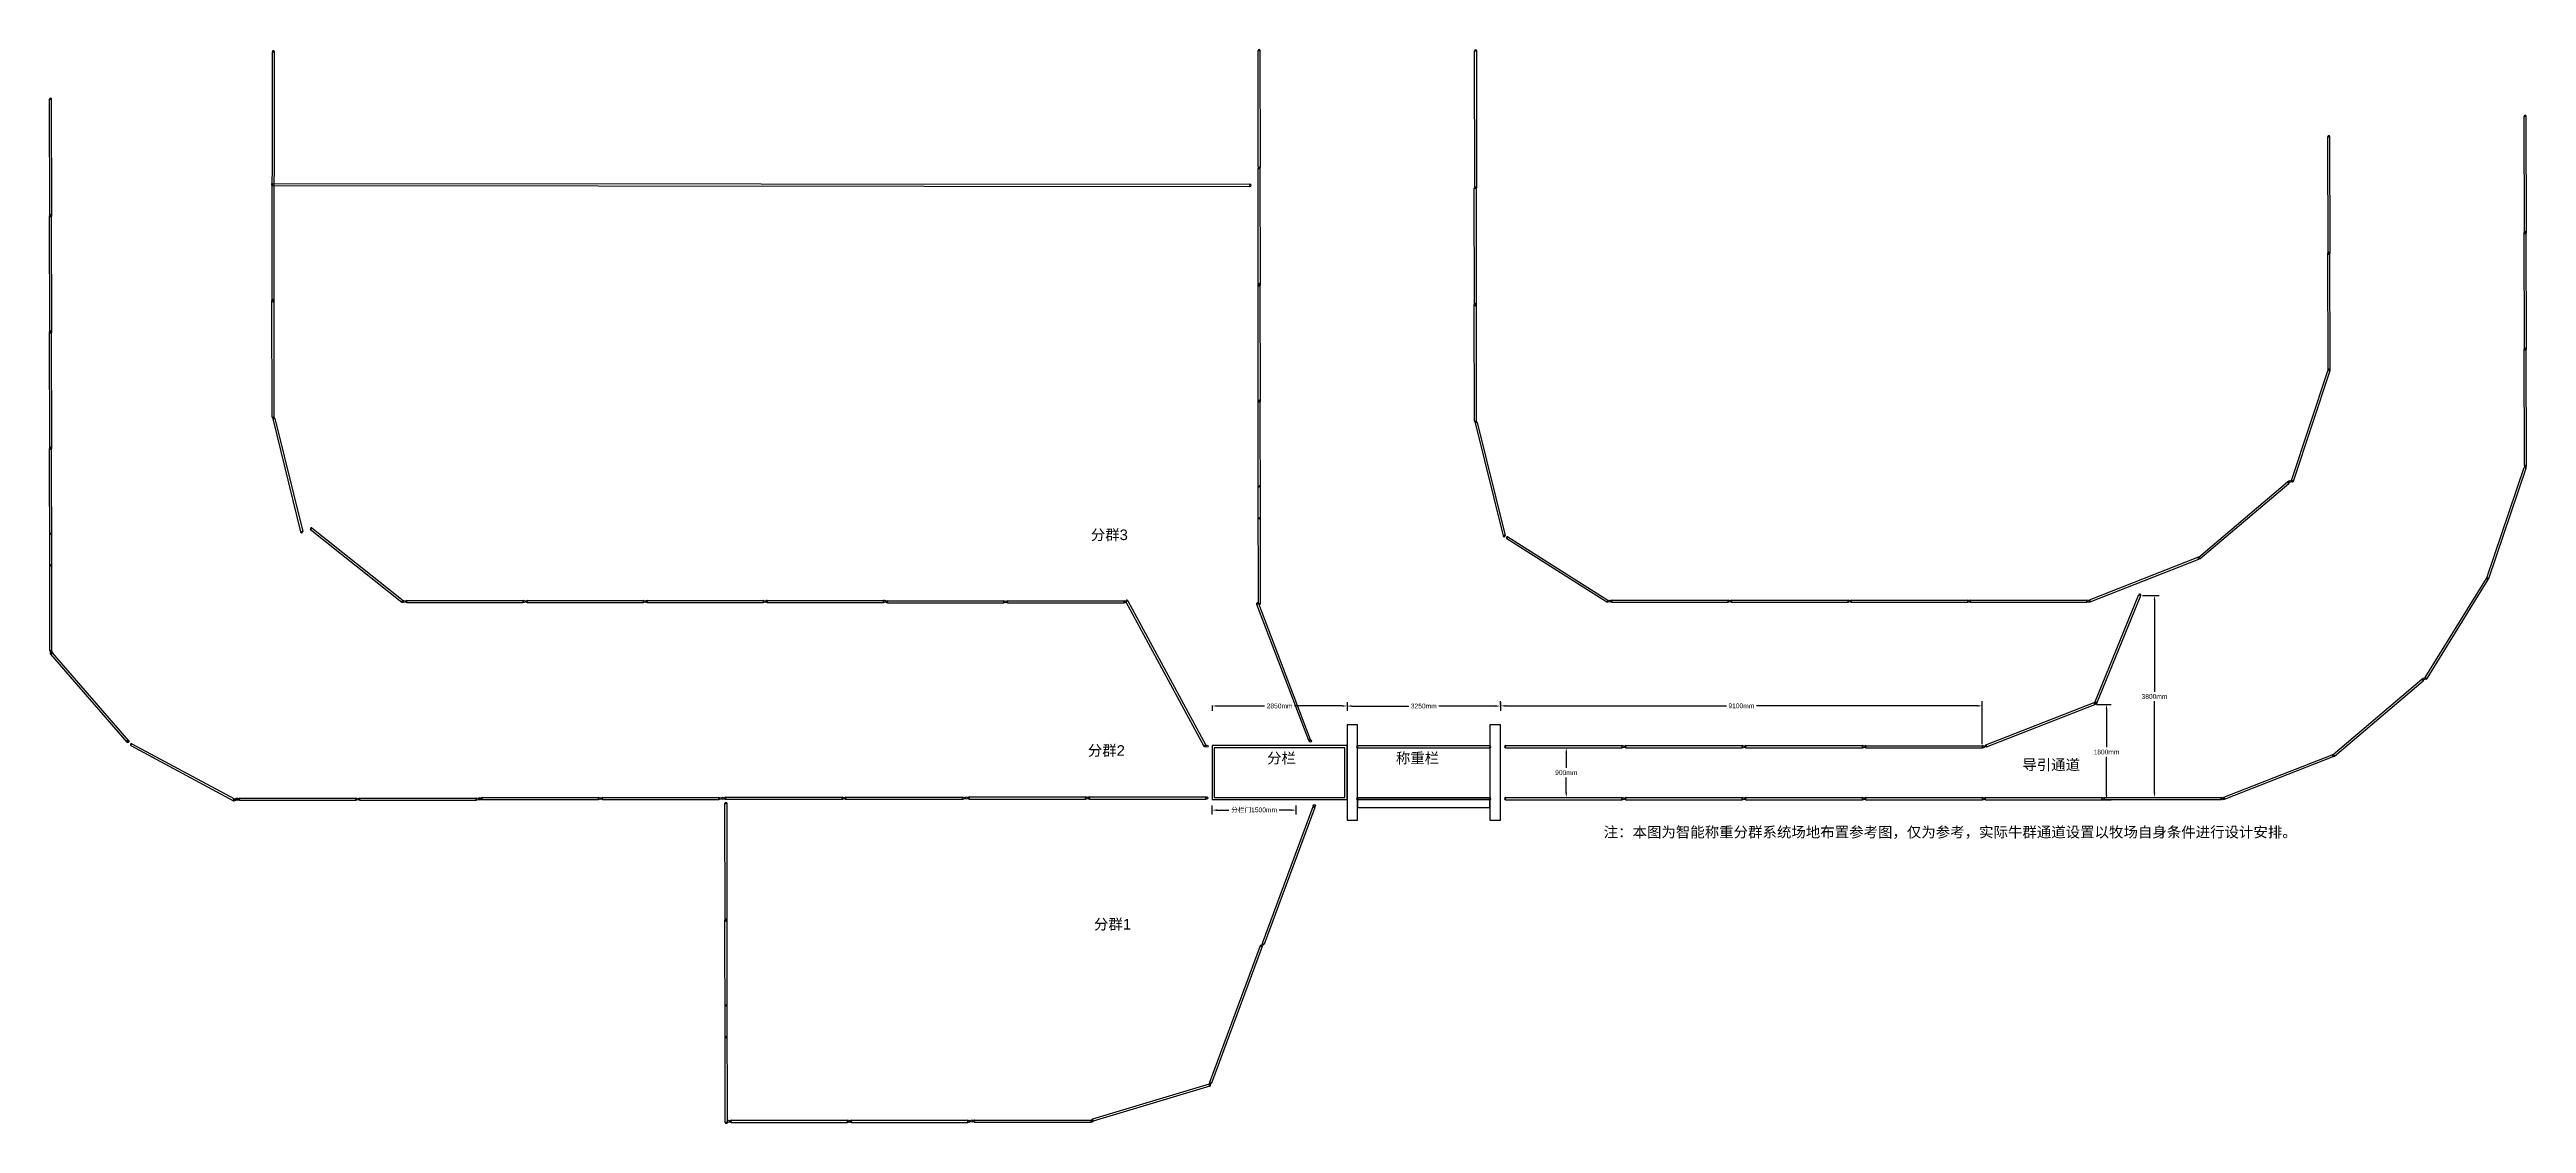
# Model space of a CAD drawing. Header units: inches. Extents: x -22005 to 24793, y -6153 to 14123.
import ezdxf

# ---------------------------------------------------------------- set-up
doc = ezdxf.new("R2010")
doc.units = ezdxf.units.IN
doc.header["$MEASUREMENT"] = 0
doc.styles.get("Standard").update_dxf_attribs({"font": 'arial.ttf'})
doc.dimstyles.get("Standard").update_dxf_attribs({"dimscale": 500, "dimtxt": 0.18, "dimasz": 0.18, "dimexe": 0.18, "dimexo": 0.0625, "dimgap": 0.09, "dimtad": 0, "dimtih": 1, "dimtoh": 1, "dimdec": 4, "dimzin": 0, "dimdsep": 46, "dimtxsty": 'Standard', "dimcen": 0.09, "dimclrd": 2, "dimadec": 0, "dimazin": 0, "dimtfac": 1, "dimtdec": 4, "dimtofl": 0, "dimtmove": 0, "dimatfit": 3, "dimfxl": 1, "dimtolj": 1, "dimtzin": 0, "dimarcsym": 0})

# ---------------------------------------------------------------- blocks, each defined once
blk = doc.blocks.new('*D4')
at = {"color": 0, "lineweight": -2, "transparency": 16777216}
for p, q in [((2509, 1801), (2509, 1637)), ((5408, 1801), (5408, 1637))]:
    blk.add_line(p, q, dxfattribs=at)
at = {"color": 2, "lineweight": -2, "transparency": 16777216}
for p, q in [((2599, 1727), (3676, 1727)), ((5318, 1727), (4241, 1727))]:
    blk.add_line(p, q, dxfattribs=at)
at = {"color": 2, "transparency": 16777216}
for points in [[(2599, 1742), (2599, 1712), (2509, 1727)], [(5318, 1742), (5318, 1712), (5408, 1727)]]:
    blk.add_solid(points, dxfattribs=at)
at = {"layer": 'Defpoints', "color": 0, "transparency": 16777216}
for p in [(2509, 1832), (5408, 1832), (5408, 1727)]:
    blk.add_point(p, dxfattribs=at)
at = {"color": 0, "transparency": 16777216, "insert": (3958, 1727), "char_height": 90, "attachment_point": 5}
blk.add_mtext('\\A1;3250mm', dxfattribs=at)
blk = doc.blocks.new('*D5')
at = {"color": 0, "lineweight": -2, "transparency": 16777216}
for p, q in [((-40, 1735), (-40, 1639)), ((2509, 1735), (2509, 1639))]:
    blk.add_line(p, q, dxfattribs=at)
at = {"color": 2, "lineweight": -2, "transparency": 16777216}
for p, q in [((50, 1729), (951, 1729)), ((2419, 1729), (1518, 1729))]:
    blk.add_line(p, q, dxfattribs=at)
at = {"color": 2, "transparency": 16777216}
for points in [[(50, 1744), (50, 1714), (-40, 1729)], [(2419, 1744), (2419, 1714), (2509, 1729)]]:
    blk.add_solid(points, dxfattribs=at)
at = {"layer": 'Defpoints', "color": 0, "transparency": 16777216}
for p in [(-40, 1766), (2509, 1766), (2509, 1729)]:
    blk.add_point(p, dxfattribs=at)
at = {"color": 0, "transparency": 16777216, "insert": (1235, 1729), "char_height": 90, "attachment_point": 5}
blk.add_mtext('\\A1;2850mm', dxfattribs=at)
blk = doc.blocks.new('*D6')
at = {"color": 0, "lineweight": -2, "transparency": 16777216}
for p, q in [((-40, -318), (-40, -148)), ((1546, -318), (1546, -148))]:
    blk.add_line(p, q, dxfattribs=at)
at = {"color": 2, "lineweight": -2, "transparency": 16777216}
for p, q in [((50, -238), (278, -238)), ((1456, -238), (1228, -238))]:
    blk.add_line(p, q, dxfattribs=at)
at = {"color": 2, "transparency": 16777216}
for points in [[(50, -223), (50, -253), (-40, -238)], [(1456, -223), (1456, -253), (1546, -238)]]:
    blk.add_solid(points, dxfattribs=at)
at = {"layer": 'Defpoints', "color": 0, "transparency": 16777216}
for p in [(-40, -349), (1546, -238), (1546, -349)]:
    blk.add_point(p, dxfattribs=at)
at = {"color": 0, "transparency": 16777216, "insert": (753, -238), "char_height": 90, "attachment_point": 5}
blk.add_mtext('\\A1;{\\fSimSun|b0|i0|c134|p2;分栏门}1500mm', dxfattribs=at)
blk = doc.blocks.new('*D7')
at = {"color": 0, "lineweight": -2, "transparency": 16777216}
for p, q in [((5535, 940), (6741, 940)), ((5535, 0), (6741, 0))]:
    blk.add_line(p, q, dxfattribs=at)
at = {"color": 2, "lineweight": -2, "transparency": 16777216}
for p, q in [((6651, 850), (6651, 561)), ((6651, 90), (6651, 379))]:
    blk.add_line(p, q, dxfattribs=at)
at = {"color": 2, "transparency": 16777216}
for points in [[(6636, 850), (6666, 850), (6651, 940)], [(6636, 90), (6666, 90), (6651, 0)]]:
    blk.add_solid(points, dxfattribs=at)
at = {"layer": 'Defpoints', "color": 0, "transparency": 16777216}
for p in [(5504, 940), (5504, 0), (6651, 0)]:
    blk.add_point(p, dxfattribs=at)
at = {"color": 0, "transparency": 16777216, "insert": (6651, 470), "char_height": 90, "attachment_point": 5}
blk.add_mtext('\\A1;900mm', dxfattribs=at)
blk = doc.blocks.new('*D8')
at = {"color": 0, "lineweight": -2, "transparency": 16777216}
for p, q in [((16672, 1759), (16948, 1759)), ((16672, -41), (16948, -41))]:
    blk.add_line(p, q, dxfattribs=at)
at = {"color": 2, "lineweight": -2, "transparency": 16777216}
for p, q in [((16858, 1669), (16858, 950)), ((16858, 49), (16858, 768))]:
    blk.add_line(p, q, dxfattribs=at)
at = {"color": 2, "transparency": 16777216}
for points in [[(16843, 1669), (16873, 1669), (16858, 1759)], [(16843, 49), (16873, 49), (16858, -41)]]:
    blk.add_solid(points, dxfattribs=at)
at = {"layer": 'Defpoints', "color": 0, "transparency": 16777216}
for p in [(16640, 1759), (16640, -41), (16858, -41)]:
    blk.add_point(p, dxfattribs=at)
at = {"color": 0, "transparency": 16777216, "insert": (16858, 859), "char_height": 90, "attachment_point": 5}
blk.add_mtext('\\A1;1800mm', dxfattribs=at)
blk = doc.blocks.new('*D9')
at = {"color": 0, "lineweight": -2, "transparency": 16777216}
for p, q in [((17538, 3817), (17855, 3817)), ((17538, 0), (17855, 0))]:
    blk.add_line(p, q, dxfattribs=at)
at = {"color": 2, "lineweight": -2, "transparency": 16777216}
for p, q in [((17765, 3727), (17765, 1999)), ((17765, 90), (17765, 1818))]:
    blk.add_line(p, q, dxfattribs=at)
at = {"color": 2, "transparency": 16777216}
for points in [[(17750, 3727), (17780, 3727), (17765, 3817)], [(17750, 90), (17780, 90), (17765, 0)]]:
    blk.add_solid(points, dxfattribs=at)
at = {"layer": 'Defpoints', "color": 0, "transparency": 16777216}
for p in [(17507, 3817), (17507, 0), (17765, 0)]:
    blk.add_point(p, dxfattribs=at)
at = {"color": 0, "transparency": 16777216, "insert": (17765, 1908), "char_height": 90, "attachment_point": 5}
blk.add_mtext('\\A1;3800mm', dxfattribs=at)
blk = doc.blocks.new('*D10')
at = {"color": 0, "lineweight": -2, "transparency": 16777216}
for p, q in [((5408, 1759), (5408, 1821)), ((14512, 1010), (14512, 1821))]:
    blk.add_line(p, q, dxfattribs=at)
at = {"color": 2, "lineweight": -2, "transparency": 16777216}
for p, q in [((5498, 1731), (9677, 1731)), ((14422, 1731), (10243, 1731))]:
    blk.add_line(p, q, dxfattribs=at)
at = {"color": 2, "transparency": 16777216}
for points in [[(5498, 1746), (5498, 1716), (5408, 1731)], [(14422, 1746), (14422, 1716), (14512, 1731)]]:
    blk.add_solid(points, dxfattribs=at)
at = {"layer": 'Defpoints', "color": 0, "transparency": 16777216}
for p in [(5408, 1727), (14512, 1731), (14512, 979)]:
    blk.add_point(p, dxfattribs=at)
at = {"color": 0, "transparency": 16777216, "insert": (9960, 1731), "char_height": 90, "attachment_point": 5}
blk.add_mtext('\\A1;9100mm', dxfattribs=at)

msp = doc.modelspace()

# ---------------------------------------------------------------- linework, layer by layer
for p, q in [((-17800.57049, 9377.63172), (-17795.96719, 14082.15144)), ((-17795.96719, 14082.15144), (-17775.9672, 14082.13187)), ((-17755.96721, 14082.1123), (-17775.9672, 14082.13187)), ((-17760.5705, 9377.59258), (-17755.96721, 14082.1123)), ((829.113, 14102.83096), (849.11298, 14102.86127)), ((832.44767, 11902.83348), (829.113, 14102.83096)), ((869.11296, 14102.89159), (849.11298, 14102.86127)), ((872.44762, 11902.89412), (869.11296, 14102.89159)), ((4919.10319, 14097.43218), (4939.10317, 14097.46249)), ((4923.0062, 11522.47881), (4919.10319, 14097.43218)), ((4959.10315, 14097.49281), (4939.10317, 14097.46249)), ((4963.00616, 11522.53944), (4959.10315, 14097.49281)), ((-22005.37219, 13186.55368), (-21985.37222, 13186.58399)), ((-22002.03753, 10986.5562), (-22005.37219, 13186.55368)), ((-21965.37224, 13186.61431), (-21985.37222, 13186.58399)), ((-21962.03757, 10986.61684), (-21965.37224, 13186.61431)), ((24749.25454, 12866.3892), (24769.25451, 12866.41951)), ((24752.5892, 10666.39172), (24749.25454, 12866.3892)), ((24789.25449, 12866.44983), (24769.25451, 12866.41951)), ((24792.58916, 10666.45235), (24789.25449, 12866.44983)), ((21039.86578, 12476.995), (21059.86576, 12477.02532)), ((21043.20045, 10276.99753), (21039.86578, 12476.995)), ((21079.86573, 12477.05563), (21059.86576, 12477.02532)), ((21083.2004, 10277.05816), (21079.86573, 12477.05563)), ((829.11302, 11877.44561), (849.11299, 11877.47593)), ((832.44768, 9677.44814), (829.11302, 11877.44561)), ((832.44767, 11902.83348), (852.44765, 11902.8638)), ((869.11297, 11877.50625), (849.11299, 11877.47593)), ((872.44762, 11902.89412), (852.44765, 11902.8638)), ((872.44764, 9677.50877), (869.11297, 11877.50625)), ((-17794.6901, 11557.10078), (-17794.67033, 11577.10077)), ((-17794.6901, 11557.10078), (675.36288, 11538.84607)), ((-17794.65056, 11597.10076), (-17794.67033, 11577.10077)), ((-17794.65056, 11597.10076), (675.40241, 11578.84605)), ((675.36288, 11538.84607), (675.38264, 11558.84606)), ((675.40241, 11578.84605), (675.38264, 11558.84606)), ((4913.75161, 11503.00724), (4933.75159, 11503.03755)), ((4917.08628, 9303.00977), (4913.75161, 11503.00724)), ((4923.0062, 11522.47881), (4943.00618, 11522.50912)), ((4953.75157, 11503.06787), (4933.75159, 11503.03755)), ((4963.00616, 11522.53944), (4943.00618, 11522.50912)), ((4957.08623, 9303.0704), (4953.75157, 11503.06787)), ((-22005.37219, 10986.55625), (-21985.37222, 10986.58656)), ((-22002.03753, 8786.55877), (-22005.37219, 10986.55625)), ((-22002.03753, 10986.5562), (-21982.03755, 10986.58652)), ((-21965.37224, 10986.61688), (-21985.37222, 10986.58656)), ((-21962.03757, 10986.61684), (-21982.03755, 10986.58652)), ((-21962.03757, 8786.6194), (-21965.37224, 10986.61688)), ((24749.25454, 10666.39176), (24769.25451, 10666.42208)), ((24752.5892, 8466.39429), (24749.25454, 10666.39176)), ((24752.5892, 10666.39172), (24772.58918, 10666.42204)), ((24789.25449, 10666.45239), (24769.25451, 10666.42208)), ((24792.58916, 10666.45235), (24772.58918, 10666.42204)), ((24792.58916, 8466.45492), (24789.25449, 10666.45239)), ((21039.86578, 10276.99757), (21059.86576, 10277.02789)), ((21043.20045, 8077.0001), (21039.86578, 10276.99757)), ((21043.20045, 10276.99753), (21063.20042, 10277.02785)), ((21079.86573, 10277.0582), (21059.86576, 10277.02789)), ((21083.2004, 10277.05816), (21063.20042, 10277.02785)), ((21083.2004, 8077.06073), (21079.86573, 10277.0582)), ((-17803.90514, 9383.71403), (-17783.90516, 9383.74435)), ((-17800.57047, 7183.71656), (-17803.90514, 9383.71403)), ((-17800.57049, 9377.63172), (-17780.57049, 9377.61215)), ((-17763.90518, 9383.77466), (-17783.90516, 9383.74435)), ((-17760.5705, 9377.59258), (-17780.57049, 9377.61215)), ((-17760.57052, 7183.77719), (-17763.90518, 9383.77466)), ((829.11303, 9683.53046), (849.11301, 9683.56077)), ((832.4477, 7483.53298), (829.11303, 9683.53046)), ((832.44768, 9677.44814), (852.44766, 9677.47846)), ((869.11299, 9683.59109), (849.11301, 9683.56077)), ((872.44764, 9677.50877), (852.44766, 9677.47846)), ((872.44765, 7483.59361), (869.11299, 9683.59109)), ((4913.75163, 9309.09208), (4933.7516, 9309.1224)), ((4917.08629, 7109.09461), (4913.75163, 9309.09208)), ((4917.08628, 9303.00977), (4937.08626, 9303.04008)), ((4953.75158, 9309.15271), (4933.7516, 9309.1224)), ((4957.08623, 9303.0704), (4937.08626, 9303.04008)), ((4957.08625, 7109.15524), (4953.75158, 9309.15271)), ((-22005.37218, 8792.64109), (-21985.3722, 8792.6714)), ((-22002.03751, 6592.64361), (-22005.37218, 8792.64109)), ((-22002.03753, 8786.55877), (-21982.03755, 8786.58909)), ((-21965.37222, 8792.70172), (-21985.3722, 8792.6714)), ((-21962.03757, 8786.6194), (-21982.03755, 8786.58909)), ((-21962.03756, 6592.70424), (-21965.37222, 8792.70172)), ((24749.25454, 8466.39422), (24769.25452, 8466.42454)), ((24752.58921, 6266.39675), (24749.25454, 8466.39422)), ((24752.5892, 8466.39429), (24772.58918, 8466.42461)), ((24789.2545, 8466.45485), (24769.25452, 8466.42454)), ((24792.58916, 8466.45492), (24772.58918, 8466.42461)), ((24792.58917, 6266.45738), (24789.2545, 8466.45485)), ((20352.07077, 5989.11441), (21045.23776, 8077.06066)), ((20390.03343, 5976.51138), (21083.20042, 8064.45762)), ((21043.20045, 8077.0001), (21063.20042, 8077.03042)), ((21045.23776, 8077.06066), (21064.21909, 8070.75914)), ((21083.2004, 8077.06073), (21063.20042, 8077.03042)), ((21083.20042, 8064.45762), (21064.21909, 8070.75914)), ((-17800.57047, 7183.71656), (-17780.57049, 7183.74688)), ((-17786.65514, 7148.07167), (-17767.23486, 7152.85212)), ((-17786.65514, 7148.07167), (-17261.55093, 5014.86716)), ((-17760.57052, 7183.77719), (-17780.57049, 7183.74688)), ((-17747.81458, 7157.63257), (-17767.23486, 7152.85212)), ((-17747.81458, 7157.63257), (-17222.71037, 5024.42805)), ((829.11304, 7483.53292), (849.11302, 7483.56323)), ((832.44771, 5283.53544), (829.11304, 7483.53292)), ((832.4477, 7483.53298), (852.44768, 7483.5633)), ((869.11299, 7483.59355), (849.11302, 7483.56323)), ((872.44765, 7483.59361), (852.44768, 7483.5633)), ((872.44766, 5283.59607), (869.11299, 7483.59355)), ((4917.08629, 7109.09461), (4937.08627, 7109.12492)), ((4931.00163, 7073.44972), (4950.42191, 7078.23017)), ((4931.00163, 7073.44972), (5456.10584, 4940.24521)), ((4957.08625, 7109.15524), (4937.08627, 7109.12492)), ((4969.84219, 7083.01061), (4950.42191, 7078.23017)), ((4969.84219, 7083.01061), (5494.9464, 4949.8061)), ((-22005.37217, 6592.64355), (-21985.37219, 6592.67386)), ((-22002.0375, 4392.64607), (-22005.37217, 6592.64355)), ((-22002.03751, 6592.64361), (-21982.03753, 6592.67393)), ((-21965.37222, 6592.70418), (-21985.37219, 6592.67386)), ((-21962.03756, 6592.70424), (-21982.03753, 6592.67393)), ((-21962.03755, 4392.70671), (-21965.37222, 6592.70418)), ((24041.28884, 4150.85936), (24747.69765, 6234.3628)), ((24079.17073, 4138.01556), (24785.57953, 6221.51901)), ((24747.69765, 6234.3628), (24766.63859, 6227.94091)), ((24752.58921, 6266.39675), (24772.58919, 6266.42707)), ((24785.57953, 6221.51901), (24766.63859, 6227.94091)), ((24792.58917, 6266.45738), (24772.58919, 6266.42707)), ((831.83524, 5865.26832), (851.83522, 5865.29863)), ((835.16991, 3665.27085), (831.83524, 5865.26832)), ((871.83519, 5865.32895), (851.83522, 5865.29863)), ((875.16986, 3665.33148), (871.83519, 5865.32895)), ((18599.8361, 4541.61429), (20280.15457, 5961.66001)), ((18625.65511, 4511.06304), (20305.97358, 5931.10876)), ((20280.15457, 5961.66001), (20293.06408, 5946.38439)), ((20305.97358, 5931.10876), (20293.06408, 5946.38439)), ((20352.07077, 5989.11441), (20371.0521, 5982.8129)), ((20390.03343, 5976.51138), (20371.0521, 5982.8129)), ((832.44771, 5283.53544), (852.44768, 5283.56576)), ((872.44766, 5283.59607), (852.44768, 5283.56576)), ((-22002.64997, 4974.37895), (-21982.64999, 4974.40926)), ((-21999.3153, 2774.38148), (-22002.64997, 4974.37895)), ((-21962.65002, 4974.43958), (-21982.64999, 4974.40926)), ((-21959.31535, 2774.44211), (-21962.65002, 4974.43958)), ((-17261.55093, 5014.86716), (-17242.13065, 5019.64761)), ((-17222.71037, 5024.42805), (-17242.13065, 5019.64761)), ((-17073.78275, 5058.55701), (-17061.34969, 5074.22287)), ((-17073.78275, 5058.55701), (-15350.53808, 3690.92116)), ((-17048.91664, 5089.88873), (-17061.34969, 5074.22287)), ((-17048.91664, 5089.88873), (-15325.67197, 3722.25288)), ((5456.10584, 4940.24521), (5475.52612, 4945.02565)), ((5494.9464, 4949.8061), (5475.52612, 4945.02565)), ((5526.98446, 4888.06798), (5537.67242, 4904.97264)), ((5526.98446, 4888.06798), (7416.37206, 3693.50391)), ((5548.36038, 4921.8773), (5537.67242, 4904.97264)), ((5548.36038, 4921.8773), (7437.74798, 3727.31323)), ((-22002.0375, 4392.64607), (-21982.03753, 4392.67639)), ((-21962.03755, 4392.70671), (-21982.03753, 4392.67639)), ((16537.65848, 3732.01367), (18585.20518, 4536.72015)), ((16552.28951, 3694.78555), (18599.83621, 4499.49203)), ((18585.20518, 4536.72015), (18592.52069, 4518.10609)), ((18599.83621, 4499.49203), (18592.52069, 4518.10609)), ((18599.8361, 4541.61429), (18612.74561, 4526.33867)), ((18625.65511, 4511.06304), (18612.74561, 4526.33867)), ((16636.05249, 1795.91402), (17470.02619, 3831.71555)), ((16673.06706, 1780.75087), (17507.04077, 3816.55239)), ((17470.02619, 3831.71555), (17488.53348, 3824.13397)), ((17507.04077, 3816.55239), (17488.53348, 3824.13397)), ((22879.43364, 2266.3958), (24035.83611, 4137.95487)), ((22913.46199, 2245.3703), (24069.86446, 4116.92937)), ((24035.83611, 4137.95487), (24052.85029, 4127.44212)), ((24041.28884, 4150.85936), (24060.22979, 4144.43746)), ((24069.86446, 4116.92937), (24052.85029, 4127.44212)), ((24079.17073, 4138.01556), (24060.22979, 4144.43746)), ((-15350.53808, 3690.92116), (-15338.10503, 3706.58702)), ((-15325.67197, 3722.25288), (-15338.10503, 3706.58702)), ((-15253.96255, 3722.25286), (-15253.96255, 3702.25286)), ((-15253.96255, 3722.25286), (-13053.96255, 3722.25286)), ((-15253.96255, 3682.25286), (-15253.96255, 3702.25286)), ((-15253.96255, 3682.25286), (-13053.96255, 3682.25286)), ((-13053.96255, 3722.25286), (-13053.96255, 3702.25286)), ((-13053.96255, 3682.25286), (-13053.96255, 3702.25286)), ((-12982.54334, 3722.25284), (-12982.54334, 3702.25284)), ((-12982.54334, 3722.25284), (-10782.54334, 3722.25284)), ((-12982.54334, 3682.25284), (-12982.54334, 3702.25284)), ((-12982.54334, 3682.25284), (-10782.54334, 3682.25284)), ((-10782.54334, 3722.25284), (-10782.54334, 3702.25284)), ((-10782.54334, 3682.25284), (-10782.54334, 3702.25284)), ((-10716.96937, 3721.16636), (-10716.96937, 3701.16636)), ((-10716.96937, 3721.16636), (-8516.96937, 3721.16636)), ((-10716.96937, 3681.16636), (-10716.96937, 3701.16636)), ((-10716.96937, 3681.16636), (-8516.96937, 3681.16636)), ((-8516.96937, 3721.16636), (-8516.96937, 3701.16636)), ((-8516.96937, 3681.16636), (-8516.96937, 3701.16636)), ((-8447.35221, 3723.21617), (-8447.35221, 3703.21617)), ((-8447.35221, 3723.21617), (-6247.35221, 3723.21617)), ((-8447.35221, 3683.21617), (-8447.35221, 3703.21617)), ((-8447.35221, 3683.21617), (-6247.35221, 3683.21617)), ((-6247.35221, 3723.21617), (-6247.35221, 3703.21617)), ((-6247.35221, 3683.21617), (-6247.35221, 3703.21617)), ((-6176.39232, 3716.73956), (-6176.39232, 3696.73956)), ((-6176.39232, 3716.73956), (-3976.39232, 3716.73956)), ((-6176.39232, 3676.73956), (-6176.39232, 3696.73956)), ((-6176.39232, 3676.73956), (-3976.39232, 3676.73956)), ((-3976.39232, 3716.73956), (-3976.39232, 3696.73956)), ((-3976.39232, 3676.73956), (-3976.39232, 3696.73956)), ((-3904.68289, 3716.73954), (-3904.68289, 3696.73954)), ((-3904.68289, 3716.73954), (-1704.68289, 3716.73954)), ((-3904.68289, 3676.73954), (-3904.68289, 3696.73954)), ((-3904.68289, 3676.73954), (-1704.68289, 3676.73954)), ((-1704.68289, 3716.73954), (-1704.68289, 3696.73954)), ((-1704.68289, 3676.73954), (-1704.68289, 3696.73954)), ((-1668.44892, 3697.71325), (-1650.8563, 3707.22639)), ((-1668.44892, 3697.71325), (-194.64004, 972.20097)), ((-1633.26368, 3716.73952), (-1650.8563, 3707.22639)), ((-1633.26368, 3716.73952), (-159.4548, 991.22724)), ((797.79679, 3651.01426), (816.48335, 3658.14255)), ((797.79679, 3651.01426), (1778.13351, 1081.09732)), ((835.16991, 3665.27085), (816.48335, 3658.14255)), ((835.16991, 3665.27085), (855.16988, 3665.30116)), ((835.16991, 3665.27085), (1815.50662, 1095.35391)), ((875.16986, 3665.33148), (855.16988, 3665.30116)), ((7416.37206, 3693.50391), (7427.06002, 3710.40857)), ((7437.74798, 3727.31323), (7427.06002, 3710.40857)), ((7509.16719, 3727.31321), (7509.16719, 3707.31321)), ((7509.16719, 3727.31321), (9709.16719, 3727.31321)), ((7509.16719, 3687.31321), (7509.16719, 3707.31321)), ((7509.16719, 3687.31321), (9709.16719, 3687.31321)), ((9709.16719, 3727.31321), (9709.16719, 3707.31321)), ((9709.16719, 3687.31321), (9709.16719, 3707.31321)), ((9774.74116, 3726.22673), (9774.74116, 3706.22673)), ((9774.74116, 3726.22673), (11974.74116, 3726.22673)), ((9774.74116, 3686.22673), (9774.74116, 3706.22673)), ((9774.74116, 3686.22673), (11974.74116, 3686.22673)), ((11974.74116, 3726.22673), (11974.74116, 3706.22673)), ((11974.74116, 3686.22673), (11974.74116, 3706.22673)), ((12035.32014, 3726.22671), (12035.32014, 3706.22671)), ((12035.32014, 3726.22671), (14235.32014, 3726.22671)), ((12035.32014, 3686.22671), (12035.32014, 3706.22671)), ((12035.32014, 3686.22671), (14235.32014, 3686.22671)), ((14235.32014, 3726.22671), (14235.32014, 3706.22671)), ((14235.32014, 3686.22671), (14235.32014, 3706.22671)), ((14285.65117, 3727.95738), (14285.65117, 3707.95738)), ((14285.65117, 3727.95738), (16485.65117, 3727.95738)), ((14285.65117, 3687.95738), (14285.65117, 3707.95738)), ((14285.65117, 3687.95738), (16485.65117, 3687.95738)), ((16485.65117, 3727.95738), (16485.65117, 3707.95738)), ((16485.65117, 3687.95738), (16485.65117, 3707.95738)), ((16537.65848, 3732.01367), (16544.974, 3713.39961)), ((16552.28951, 3694.78555), (16544.974, 3713.39961)), ((-21999.3153, 2774.38148), (-21979.31533, 2774.41179)), ((-21988.60832, 2704.78633), (-21973.51977, 2717.91398)), ((-21988.60832, 2704.78633), (-20544.56592, 1045.04492)), ((-21959.31535, 2774.44211), (-21979.31533, 2774.41179)), ((-21958.43121, 2731.04164), (-21973.51977, 2717.91398)), ((-21958.43121, 2731.04164), (-20514.3888, 1071.30024)), ((21137.47499, 814.09553), (22817.79346, 2234.14125)), ((21163.294, 783.54429), (22843.61247, 2203.59001)), ((22817.79346, 2234.14125), (22830.70296, 2218.86563)), ((22843.61247, 2203.59001), (22830.70296, 2218.86563)), ((22879.43364, 2266.3958), (22896.44781, 2255.88305)), ((22913.46199, 2245.3703), (22896.44781, 2255.88305)), ((14576.79314, 994.89767), (16625.76806, 1795.96058)), ((14591.35792, 957.64358), (16640.33284, 1758.70649)), ((16625.76806, 1795.96058), (16633.05045, 1777.33353)), ((16640.33284, 1758.70649), (16633.05045, 1777.33353)), ((16636.05249, 1795.91402), (16654.55977, 1788.33244)), ((16673.06706, 1780.75087), (16654.55977, 1788.33244)), ((-20544.56592, 1045.04492), (-20529.47736, 1058.17258)), ((-20514.3888, 1071.30024), (-20529.47736, 1058.17258)), ((-20468.90327, 980.97495), (-20459.42817, 998.58809)), ((-20468.90327, 980.97495), (-18531.45817, -61.28533)), ((-20449.95308, 1016.20122), (-20459.42817, 998.58809)), ((-20449.95308, 1016.20122), (-18512.50799, -26.05906)), ((-194.64004, 972.20097), (-177.04742, 981.7141)), ((-159.4548, 991.22724), (-177.04742, 981.7141)), ((2510, 980), (-40, 980)), ((-40, 980), (-40, -40)), ((2470, 940), (0, 940)), ((0, 940), (0, 0)), ((1778.13351, 1081.09732), (1796.82007, 1088.22561)), ((1815.50662, 1095.35391), (1796.82007, 1088.22561)), ((2470, 0), (2470, 940)), ((2510, -40), (2510, 980)), ((2709.24455, 979.89147), (2709.24455, 959.89147)), ((2709.24455, 979.89147), (5207.64347, 979.89147)), ((2709.24455, 939.89147), (2709.24455, 959.89147)), ((2709.24455, 939.89147), (5207.64347, 939.89147)), ((5207.64347, 979.89147), (5207.64347, 959.89147)), ((5207.64347, 939.89147), (5207.64347, 959.89147)), ((5503.67734, 980.09995), (5503.67734, 960.09995)), ((5503.67734, 980.09995), (7703.67734, 980.09995)), ((5503.67734, 940.09995), (5503.67734, 960.09995)), ((5503.67734, 940.09995), (7703.67734, 940.09995)), ((7703.67734, 980.09995), (7703.67734, 960.09995)), ((7703.67734, 940.09995), (7703.67734, 960.09995)), ((7775.38677, 980.09993), (7775.38677, 960.09993)), ((7775.38677, 980.09993), (9975.38677, 980.09993)), ((7775.38677, 940.09993), (7775.38677, 960.09993)), ((7775.38677, 940.09993), (9975.38677, 940.09993)), ((9975.38677, 980.09993), (9975.38677, 960.09993)), ((9975.38677, 940.09993), (9975.38677, 960.09993)), ((10046.80597, 980.09991), (10046.80597, 960.09991)), ((10046.80597, 980.09991), (12246.80597, 980.09991)), ((10046.80597, 940.09991), (10046.80597, 960.09991)), ((10046.80597, 940.09991), (12246.80597, 940.09991)), ((12246.80597, 980.09991), (12246.80597, 960.09991)), ((12246.80597, 940.09991), (12246.80597, 960.09991)), ((12312.37994, 979.01343), (12312.37994, 959.01343)), ((12312.37994, 979.01343), (14512.37994, 979.01343)), ((12312.37994, 939.01343), (12312.37994, 959.01343)), ((12312.37994, 939.01343), (14512.37994, 939.01343)), ((14512.37994, 979.01343), (14512.37994, 959.01343)), ((14512.37994, 939.01343), (14512.37994, 959.01343)), ((14576.79314, 994.89767), (14584.07553, 976.27063)), ((14591.35792, 957.64358), (14584.07553, 976.27063)), ((19075.29737, 4.49491), (21122.84407, 809.20139)), ((19089.9284, -32.73321), (21137.47509, 771.97327)), ((21122.84407, 809.20139), (21130.15958, 790.58733)), ((21137.47509, 771.97327), (21130.15958, 790.58733)), ((21137.47499, 814.09553), (21150.3845, 798.81991)), ((21163.294, 783.54429), (21150.3845, 798.81991)), ((-13831.3343, 1.66346), (-13831.3343, -18.33654)), ((-13831.3343, 1.66346), (-11631.3343, 1.66346)), ((-11631.3343, 1.66346), (-11631.3343, -18.33654)), ((-11559.91509, 1.66344), (-11559.91509, -18.33656)), ((-11559.91509, 1.66344), (-9359.91509, 1.66344)), ((-9359.91509, 1.66344), (-9359.91509, -18.33656)), ((-9229.75111, 6.4519), (-9229.75111, -13.5481)), ((-9229.75111, 6.4519), (-7029.75111, 6.4519)), ((-7029.75111, 6.4519), (-7029.75111, -13.5481)), ((-6958.3319, 6.45188), (-6958.3319, -13.54812)), ((-6958.3319, 6.45188), (-4758.3319, 6.45188)), ((-4758.3319, 6.45188), (-4758.3319, -13.54812)), ((-4630.8739, 10.9218), (-4630.8739, -9.0782)), ((-4630.8739, 10.9218), (-2430.8739, 10.9218)), ((-2430.8739, 10.9218), (-2430.8739, -9.0782)), ((-2359.45469, 10.92178), (-2359.45469, -9.07822)), ((-2359.45469, 10.92178), (-159.45469, 10.92178)), ((-159.45469, 10.92178), (-159.45469, -9.07822)), ((0, 0), (2470, 0)), ((2709, 0), (2709, -20)), ((2709, 0), (5207.64347, 0)), ((5207.64347, 0), (5207.64347, -20)), ((16823.29006, 0.43862), (16823.29006, -19.56138)), ((16823.29006, 0.43862), (19023.29006, 0.43862)), ((19023.29006, 0.43862), (19023.29006, -19.56138)), ((19075.29737, 4.49491), (19082.61288, -14.11915)), ((-18531.45817, -61.28533), (-18521.98308, -43.6722)), ((-18512.50799, -26.05906), (-18521.98308, -43.6722)), ((-18416.36988, -11.47431), (-18416.36988, -31.47431)), ((-18416.36988, -11.47431), (-16216.36988, -11.47431)), ((-18416.36988, -51.47431), (-18416.36988, -31.47431)), ((-18416.36988, -51.47431), (-16216.36988, -51.47431)), ((-16216.36988, -11.47431), (-16216.36988, -31.47431)), ((-16216.36988, -51.47431), (-16216.36988, -31.47431)), ((-16144.95067, -11.47433), (-16144.95067, -31.47433)), ((-16144.95067, -11.47433), (-13944.95067, -11.47433)), ((-16144.95067, -51.47433), (-16144.95067, -31.47433)), ((-16144.95067, -51.47433), (-13944.95067, -51.47433)), ((-13944.95067, -11.47433), (-13944.95067, -31.47433)), ((-13944.95067, -51.47433), (-13944.95067, -31.47433)), ((-13831.3343, -38.33654), (-13831.3343, -18.33654)), ((-13831.3343, -38.33654), (-11631.3343, -38.33654)), ((-11631.3343, -38.33654), (-11631.3343, -18.33654)), ((-11559.91509, -38.33656), (-11559.91509, -18.33656)), ((-11559.91509, -38.33656), (-9359.91509, -38.33656)), ((-9359.91509, -38.33656), (-9359.91509, -18.33656)), ((-9244.94007, -115.1559), (-9224.9401, -115.12558)), ((-9241.60541, -2315.15337), (-9244.94007, -115.1559)), ((-9229.75111, -33.5481), (-9229.75111, -13.5481)), ((-9229.75111, -33.5481), (-7029.75111, -33.5481)), ((-9204.94012, -115.09527), (-9224.9401, -115.12558)), ((-9201.60545, -2315.09274), (-9204.94012, -115.09527)), ((-7029.75111, -33.5481), (-7029.75111, -13.5481)), ((-6958.3319, -33.54812), (-6958.3319, -13.54812)), ((-6958.3319, -33.54812), (-4758.3319, -33.54812)), ((-4758.3319, -33.54812), (-4758.3319, -13.54812)), ((-4630.8739, -29.0782), (-4630.8739, -9.0782)), ((-4630.8739, -29.0782), (-2430.8739, -29.0782)), ((-2430.8739, -29.0782), (-2430.8739, -9.0782)), ((-2359.45469, -29.07822), (-2359.45469, -9.07822)), ((-2359.45469, -29.07822), (-159.45469, -29.07822)), ((-159.45469, -29.07822), (-159.45469, -9.07822)), ((-40, -40), (2510, -40)), ((1863.56919, -175.81033), (907.88339, -2754.99582)), ((1901.0771, -189.70843), (945.3913, -2768.89392)), ((1863.56919, -175.81033), (1882.32315, -182.75938)), ((1901.0771, -189.70843), (1882.32315, -182.75938)), ((2709, -40), (2709, -20)), ((2709, -40), (5207.64347, -40)), ((5207.64347, -40), (5207.64347, -20)), ((5503.67744, -0.20551), (5503.67744, -20.20551)), ((5503.67744, -0.20551), (7703.67744, -0.20551)), ((5503.67744, -40.20551), (5503.67744, -20.20551)), ((5503.67744, -40.20551), (7703.67744, -40.20551)), ((7703.67744, -0.20551), (7703.67744, -20.20551)), ((7703.67744, -40.20551), (7703.67744, -20.20551)), ((7775.38687, -0.20553), (7775.38687, -20.20553)), ((7775.38687, -0.20553), (9975.38687, -0.20553)), ((7775.38687, -40.20553), (7775.38687, -20.20553)), ((7775.38687, -40.20553), (9975.38687, -40.20553)), ((9975.38687, -0.20553), (9975.38687, -20.20553)), ((9975.38687, -40.20553), (9975.38687, -20.20553)), ((10046.80608, -0.20555), (10046.80608, -20.20555)), ((10046.80608, -0.20555), (12246.80608, -0.20555)), ((10046.80608, -40.20555), (10046.80608, -20.20555)), ((10046.80608, -40.20555), (12246.80608, -40.20555)), ((12246.80608, -0.20555), (12246.80608, -20.20555)), ((12246.80608, -40.20555), (12246.80608, -20.20555)), ((12312.38004, -1.29203), (12312.38004, -21.29203)), ((12312.38004, -1.29203), (14512.38004, -1.29203)), ((12312.38004, -41.29203), (12312.38004, -21.29203)), ((12312.38004, -41.29203), (14512.38004, -41.29203)), ((14512.38004, -1.29203), (14512.38004, -21.29203)), ((14512.38004, -41.29203), (14512.38004, -21.29203)), ((14572.95902, -1.29205), (14572.95902, -21.29205)), ((14572.95902, -1.29205), (16772.95902, -1.29205)), ((14572.95902, -41.29205), (14572.95902, -21.29205)), ((14572.95902, -41.29205), (16772.95902, -41.29205)), ((16772.95902, -1.29205), (16772.95902, -21.29205)), ((16772.95902, -41.29205), (16772.95902, -21.29205)), ((16823.29006, -39.56138), (16823.29006, -19.56138)), ((16823.29006, -39.56138), (19023.29006, -39.56138)), ((19023.29006, -39.56138), (19023.29006, -19.56138)), ((19089.9284, -32.73321), (19082.61288, -14.11915)), ((-9244.94007, -2315.15344), (-9224.94009, -2315.12312)), ((-9241.6054, -4515.15091), (-9244.94007, -2315.15344)), ((-9241.60541, -2315.15337), (-9221.60543, -2315.12306)), ((-9204.94011, -2315.09281), (-9224.94009, -2315.12312)), ((-9201.60545, -2315.09274), (-9221.60543, -2315.12306)), ((-9201.60544, -4515.09028), (-9204.94011, -2315.09281)), ((864.95354, -2800.37694), (-90.73226, -5379.56243)), ((864.95354, -2800.37694), (883.70749, -2807.32599)), ((902.46145, -2814.27504), (883.70749, -2807.32599)), ((907.88339, -2754.99582), (926.63734, -2761.94487)), ((945.3913, -2768.89392), (926.63734, -2761.94487)), ((902.46145, -2814.27504), (-53.22436, -5393.46053)), ((-9242.21786, -3933.41804), (-9222.21789, -3933.38772)), ((-9238.8832, -6133.41551), (-9242.21786, -3933.41804)), ((-9202.21791, -3933.35741), (-9222.21789, -3933.38772)), ((-9198.88324, -6133.35488), (-9202.21791, -3933.35741)), ((-9241.6054, -4515.15091), (-9221.60542, -4515.1206)), ((-9201.60544, -4515.09028), (-9221.60542, -4515.1206)), ((-94.41176, -5413.84539), (-2299.05353, -6070.21957)), ((-82.99793, -5452.18237), (-2287.6397, -6108.55656)), ((-94.41176, -5413.84539), (-88.70484, -5433.01388)), ((-90.73226, -5379.56243), (-71.97831, -5386.51148)), ((-82.99793, -5452.18237), (-88.70484, -5433.01388)), ((-53.22436, -5393.46053), (-71.97831, -5386.51148)), ((-2299.05353, -6070.21957), (-2293.34661, -6089.38806)), ((-9238.8832, -6133.41551), (-9218.88322, -6133.38519)), ((-9198.88324, -6133.35488), (-9218.88322, -6133.38519)), ((-9127.17384, -6093.35492), (-9127.17384, -6113.35492)), ((-9127.17384, -6093.35492), (-6927.17384, -6093.35492)), ((-9127.17384, -6133.35492), (-9127.17384, -6113.35492)), ((-9127.17384, -6133.35492), (-6927.17384, -6133.35492)), ((-6927.17384, -6093.35492), (-6927.17384, -6113.35492)), ((-6927.17384, -6133.35492), (-6927.17384, -6113.35492)), ((-6855.75463, -6093.35494), (-6855.75463, -6113.35494)), ((-6855.75463, -6093.35494), (-4655.75463, -6093.35494)), ((-6855.75463, -6133.35494), (-6855.75463, -6113.35494)), ((-6855.75463, -6133.35494), (-4655.75463, -6133.35494)), ((-4655.75463, -6093.35494), (-4655.75463, -6113.35494)), ((-4655.75463, -6133.35494), (-4655.75463, -6113.35494)), ((-4528.29663, -6088.88502), (-4528.29663, -6108.88502)), ((-4528.29663, -6088.88502), (-2328.29663, -6088.88502)), ((-4528.29663, -6128.88502), (-4528.29663, -6108.88502)), ((-4528.29663, -6128.88502), (-2328.29663, -6128.88502)), ((-2328.29663, -6088.88502), (-2328.29663, -6108.88502)), ((-2328.29663, -6128.88502), (-2328.29663, -6108.88502)), ((-2287.6397, -6108.55656), (-2293.34661, -6089.38806))]:
    msp.add_line(p, q)
for points in [[(2509.24455, -426.10853), (2709.24455, -426.10853), (2709.24455, 1373.89147), (2509.24455, 1373.89147)], [(5207.64347, -426.10845), (5407.64347, -426.10845), (5407.64347, 1373.89155), (5207.64347, 1373.89155)], [(2709.24455, -190), (5207.64347, -190), (5207.64347, -40), (2709.24455, -40)]]:
    msp.add_lwpolyline(points, close=True)
for centre in [(20317.54986, 5968.0644), (-15302.60437, 3701.82241), (-13030.89494, 3701.82239), (-10759.47573, 3701.82236), (-8493.90177, 3700.73589), (-6227.02367, 3703.54464), (-3953.32471, 3696.30909), (-1681.61528, 3696.30907), (7458.07652, 3707.64169), (9729.49573, 3707.64167), (11995.0697, 3706.55519), (14255.64868, 3706.55517), (16513.41359, 3706.16351), (-21968.27979, 2735.8246), (22855.18875, 2240.54564), (16655.15582, 1784.15176), (-20521.49831, 1064.61445), (-136.38719, 970.79677), (1816.3525, 1067.07842), (7726.74494, 959.66948), (9998.45437, 959.66946), (12269.87358, 959.66944), (14535.44754, 958.58296), (-13879.97612, -18.76699), (-11608.26669, -18.76701), (-9336.84748, -18.76703), (-9281.132, -13.21961), (-9281.09891, -14.2971), (-7009.42257, -13.21963), (-4738.00336, -13.21965), (-4682.25479, -8.74971), (-2410.54536, -8.74973), (-139.12616, -8.74975), (7724.00598, -19.87704), (9995.71541, -19.87706), (12267.13462, -19.87708), (-18508.39057, -41.71581), (-18466.48362, -28.578), (-18465.0117, -31.90476), (-18452.64199, -37.24587), (-16193.30227, -31.90478), (-13921.88306, -31.9048), (-13866.13449, -27.43486), (1891.41856, -152.7144), (14532.70858, -20.96356), (16793.28756, -20.96358), (19051.05247, -21.35525), (-9178.55473, -6113.02643), (-6906.8453, -6113.02645), (-4635.4261, -6113.02647), (-4579.67752, -6108.55654), (-2307.9681, -6108.55656)]:
    msp.add_circle(centre, 20.3284)
for centre, start, end in [((-17775.9672, 14082.13187), -0.056062927, 179.943937073), ((849.11298, 14102.86127), 0.086846536, 180.086846536), ((4939.10317, 14097.46249), 0.086846536, 180.086846536), ((-21985.37222, 13186.58399), 0.086846536, 180.086846536), ((24769.25451, 12866.41951), 0.086846536, 180.086846536), ((21059.86576, 12477.02532), 0.086846536, 180.086846536), ((849.11299, 11877.47593), 0.086846536, 180.086846536), ((852.44765, 11902.8638), -179.913153464, 0.086846536), ((-17794.67033, 11577.10077), 89.943372251, 269.943372251), ((675.38264, 11558.84606), -90.056627749, 89.943372251), ((4933.75159, 11503.03755), 0.086846536, 180.086846536), ((4943.00618, 11522.50912), -179.913153464, 0.086846536), ((-21985.37222, 10986.58656), 0.086846536, 180.086846536), ((-21982.03755, 10986.58652), -179.913153464, 0.086846536), ((21059.86576, 10277.02789), 0.086846536, 180.086846536), ((24769.25451, 10666.42208), 0.086846536, 180.086846536), ((24772.58918, 10666.42204), -179.913153464, 0.086846536), ((21063.20042, 10277.02785), -179.913153464, 0.086846536), ((-17783.90516, 9383.74435), 0.086846536, 180.086846536), ((-17780.57049, 9377.61215), 179.943937073, 359.943937073), ((849.11301, 9683.56077), 0.086846536, 180.086846536), ((852.44766, 9677.47846), -179.913153464, 0.086846536), ((4933.7516, 9309.1224), 0.086846536, 180.086846536), ((4937.08626, 9303.04008), -179.913153464, 0.086846536), ((-21985.3722, 8792.6714), 0.086846536, 180.086846536), ((-21982.03755, 8786.58909), -179.913153464, 0.086846536), ((24769.25452, 8466.42454), 0.086846536, 180.086846536), ((24772.58918, 8466.42461), -179.913153464, 0.086846536), ((21063.20042, 8077.03042), -179.913153464, 0.086846536), ((21064.21909, 8070.75914), -18.365396208, 161.634603792), ((849.11302, 7483.56323), 0.086846536, 180.086846536), ((-17780.57049, 7183.74688), -179.913153464, 0.086846536), ((-17767.23486, 7152.85212), 13.82884635, 193.82884635), ((852.44768, 7483.5633), -179.913153464, 0.086846536), ((4937.08627, 7109.12492), -179.913153464, 0.086846536), ((4950.42191, 7078.23017), 13.82884635, 193.82884635), ((-21985.37219, 6592.67386), 0.086846536, 180.086846536), ((-21982.03753, 6592.67393), -179.913153464, 0.086846536), ((24766.63859, 6227.94091), -18.729153373, 161.270846627), ((24772.58919, 6266.42707), -179.913153464, 0.086846536), ((851.83522, 5865.29863), 0.086846536, 180.086846536), ((20293.06408, 5946.38439), -49.798676723, 130.201323277), ((20371.0521, 5982.8129), 161.634603792, 341.634603792), ((852.44768, 5283.56576), -179.913153464, 0.086846536), ((-21982.64999, 4974.40926), 0.086846536, 180.086846536), ((-17242.13065, 5019.64761), -166.17115365, 13.82884635), ((-17061.34969, 5074.22287), 51.563078827, 231.563078827), ((5475.52612, 4945.02565), -166.17115365, 13.82884635), ((5537.67242, 4904.97264), 57.696905997, 237.696905997), ((-21982.03753, 4392.67639), -179.913153464, 0.086846536), ((18592.52069, 4518.10609), -68.544673289, 111.455326711), ((18612.74561, 4526.33867), 130.201323277, 310.201323277), ((17488.53348, 3824.13397), -22.2766429, 157.7233571), ((24052.85029, 4127.44212), -31.711168536, 148.288831464), ((24060.22979, 4144.43746), 161.270846627, 341.270846627), ((-15338.10503, 3706.58702), -128.436921173, 51.563078827), ((-15253.96255, 3702.25286), 90, 270), ((-13053.96255, 3702.25286), -90, 90), ((-12982.54334, 3702.25284), 90, 270), ((-10782.54334, 3702.25284), -90, 90), ((-10716.96937, 3701.16636), 90, 270), ((-8516.96937, 3701.16636), -90, 90), ((-8447.35221, 3703.21617), 90, 270), ((-6247.35221, 3703.21617), -90, 90), ((-6176.39232, 3696.73956), 90, 270), ((-3976.39232, 3696.73956), -90, 90), ((-3904.68289, 3696.73954), 90, 270), ((-1704.68289, 3696.73954), -90, 90), ((-1650.8563, 3707.22639), 28.402112746, 208.402112746), ((816.48335, 3658.14255), 20.880167526, 200.880167526), ((855.16988, 3665.30116), -179.913153464, 0.086846536), ((7427.06002, 3710.40857), -122.303094003, 57.696905997), ((7509.16719, 3707.31321), 90, 270), ((9709.16719, 3707.31321), -90, 90), ((9774.74116, 3706.22673), 90, 270), ((11974.74116, 3706.22673), -90, 90), ((12035.32014, 3706.22671), 90, 270), ((14235.32014, 3706.22671), -90, 90), ((14285.65117, 3707.95738), 90, 270), ((16485.65117, 3707.95738), -90, 90), ((16544.974, 3713.39961), 111.455326711, 291.455326711), ((-21979.31533, 2774.41179), -179.913153464, 0.086846536), ((-21973.51977, 2717.91398), 41.024592989, 221.024592989), ((22830.70296, 2218.86563), -49.798676723, 130.201323277), ((22896.44781, 2255.88305), 148.288831464, 328.288831464), ((16633.05045, 1777.33353), -68.646594552, 111.353405448), ((16654.55977, 1788.33244), 157.7233571, 337.7233571), ((-20529.47736, 1058.17258), -138.975407011, 41.024592989), ((-20459.42817, 998.58809), 61.721702029, 241.721702029), ((-177.04742, 981.7141), -151.597887254, 28.402112746), ((1796.82007, 1088.22561), -159.119832474, 20.880167526), ((2709.24455, 959.89147), 90, 270), ((5207.64347, 959.89147), -90, 90), ((5503.67734, 960.09995), 90, 270), ((7703.67734, 960.09995), -90, 90), ((7775.38677, 960.09993), 90, 270), ((9975.38677, 960.09993), -90, 90), ((10046.80597, 960.09991), 90, 270), ((12246.80597, 960.09991), -90, 90), ((12312.37994, 959.01343), 90, 270), ((14512.37994, 959.01343), -90, 90), ((14584.07553, 976.27063), 111.353405448, 291.353405448), ((21130.15958, 790.58733), -68.544673289, 111.455326711), ((21150.3845, 798.81991), 130.201323277, 310.201323277), ((-13831.3343, -18.33654), 90, 270), ((-11631.3343, -18.33654), -90, 90), ((-11559.91509, -18.33656), 90, 270), ((-9359.91509, -18.33656), -90, 90), ((-9229.75111, -13.5481), 90, 270), ((-7029.75111, -13.5481), -90, 90), ((-6958.3319, -13.54812), 90, 270), ((-4758.3319, -13.54812), -90, 90), ((-4630.8739, -9.0782), 90, 270), ((-2430.8739, -9.0782), -90, 90), ((-2359.45469, -9.07822), 90, 270), ((-159.45469, -9.07822), -90, 90), ((2709, -20), 90, 270), ((5207.64347, -20), -90, 90), ((16823.29006, -19.56138), 90, 270), ((19023.29006, -19.56138), -90, 90), ((19082.61288, -14.11915), 111.455326711, 291.455326711), ((-18521.98308, -43.6722), -118.278297971, 61.721702029), ((-18416.36988, -31.47431), 90, 270), ((-16216.36988, -31.47431), -90, 90), ((-16144.95067, -31.47433), 90, 270), ((-13944.95067, -31.47433), -90, 90), ((-9224.9401, -115.12558), 0.086846536, 180.086846536), ((1882.32315, -182.75938), -20.331573855, 159.668426145), ((5503.67744, -20.20551), 90, 270), ((7703.67744, -20.20551), -90, 90), ((7775.38687, -20.20553), 90, 270), ((9975.38687, -20.20553), -90, 90), ((10046.80608, -20.20555), 90, 270), ((12246.80608, -20.20555), -90, 90), ((12312.38004, -21.29203), 90, 270), ((14512.38004, -21.29203), -90, 90), ((14572.95902, -21.29205), 90, 270), ((16772.95902, -21.29205), -90, 90), ((-9224.94009, -2315.12312), 0.086846536, 180.086846536), ((-9221.60543, -2315.12306), -179.913153464, 0.086846536), ((883.70749, -2807.32599), -20.331573855, 159.668426145), ((926.63734, -2761.94487), 159.668426145, 339.668426145), ((-9222.21789, -3933.38772), 0.086846536, 180.086846536), ((-9221.60542, -4515.1206), -179.913153464, 0.086846536), ((-88.70484, -5433.01388), -73.420482282, 106.579517718), ((-71.97831, -5386.51148), 159.668426145, 339.668426145), ((-2293.34661, -6089.38806), 106.579517718, 286.579517718), ((-9218.88322, -6133.38519), -179.913153464, 0.086846536), ((-9127.17384, -6113.35492), 90, 270), ((-6927.17384, -6113.35492), -90, 90), ((-6855.75463, -6113.35494), 90, 270), ((-4655.75463, -6113.35494), -90, 90), ((-4528.29663, -6108.88502), 90, 270), ((-2328.29663, -6108.88502), -90, 90)]:
    msp.add_arc(centre, 20, start, end)

# ---------------------------------------------------------------- texts
for s, p in [('分群3', (-2332.60812, 4860.80381)), ('分群2', (-2389.30695, 787.86882)), ('分栏', (997.67476, 644.40035)), ('称重栏', (3431.93249, 644.40035)), ('导引通道', (15266.9844, 519.28409)), ('注：本图为智能称重分群系统场地布置参考图，仅为参考，实际牛群通道设置以牧场自身条件进行设计安排。', (7357.783, -752.4948)), ('分群1', (-2272.27275, -2491.71839))]:
    msp.add_text(s, height=200).set_placement(p)

# ---------------------------------------------------------------- dimensions: what is measured, and where the dimension line sits
for base, p1, p2, text, picture, middle in [((17765.46947, 0.43862), (17507.04077, 3816.55239), (17507.04077, 0.43862), '3800mm', '*D9', (17765.46947, 1908.49551)), ((16857.77875, -41.29205), (16640.33284, 1758.70649), (16640.33284, -41.29205), '1800mm', '*D8', (16857.77875, 858.70722)), ((6651.38806, -0.20551), (5503.67734, 940.09995), (5503.67744, -0.20551), '900mm', '*D7', (6651.38806, 469.94722))]:
    dim = msp.add_linear_dim(base=base, p1=p1, p2=p2, angle=90, text=text, dimstyle='Standard')
    dim.commit()
    dim.dimension.update_dxf_attribs({"geometry": picture, "text_midpoint": middle})
for base, p1, p2, text, picture, middle in [((2509.24455, 1728.96453), (-40, 1766.24808), (2509.24455, 1766.24808), '2850mm', '*D5', (1234.62228, 1728.96453)), ((5407.64347, 1727.37472), (2509.24455, 1832.0184), (5407.64347, 1831.96472), '3250mm', '*D4', (3958.44401, 1727.37472)), ((14512.37994, 1731.35137), (5407.64347, 1727.37472), (14512.37994, 979.01343), '9100mm', '*D10', (9960.0117, 1731.35137)), ((1545.98199, -238.04423), (-40, -348.9598), (1545.98199, -348.9598), '{\\fSimSun|b0|i0|c134|p2;分栏门}1500mm', '*D6', (752.99099, -238.04423))]:
    dim = msp.add_linear_dim(base=base, p1=p1, p2=p2, text=text, dimstyle='Standard')
    dim.commit()
    dim.dimension.update_dxf_attribs({"geometry": picture, "text_midpoint": middle})

doc.saveas('drawing.dxf')
